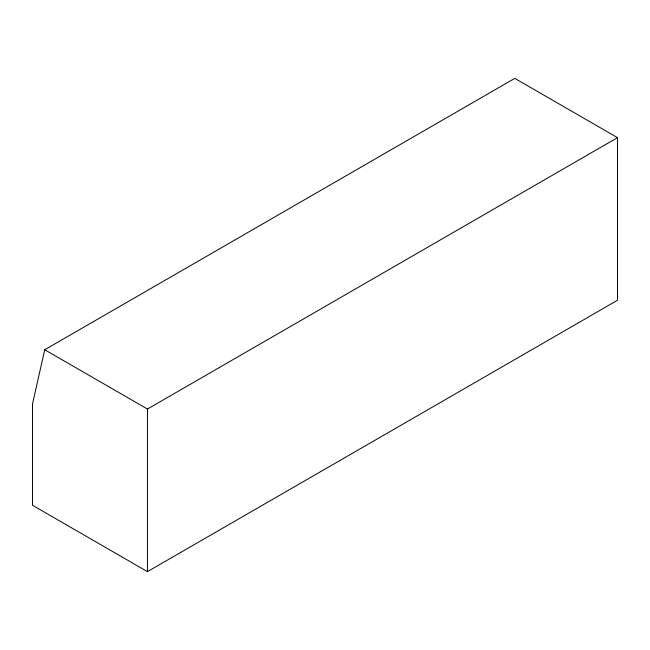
<?xml version="1.0" encoding="UTF-8"?>
<svg xmlns="http://www.w3.org/2000/svg" width="650" height="650" viewBox="0 0 650 650"><rect width="100%" height="100%" fill="white"/><g stroke="black" fill="none" stroke-linecap="round" stroke-linejoin="round"><path stroke-width="0.97" d="M44.736 349.749L32.5 403.951L32.5 505.269L147.444 571.634L617.5 300.251L617.5 137.662L514.792 78.366L44.736 349.749L147.444 409.045L617.5 137.662M147.444 409.045L147.444 571.634"/></g></svg>
